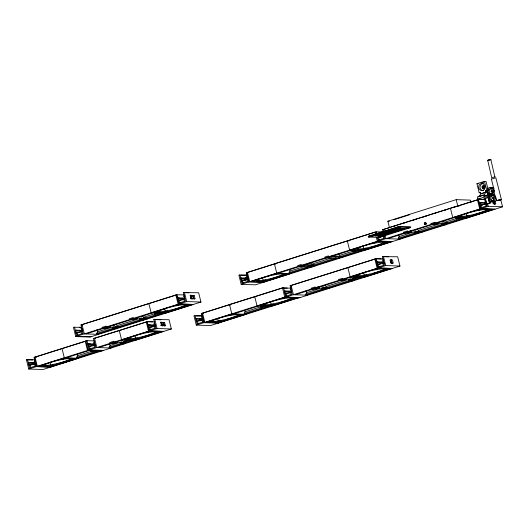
<?xml version="1.0" encoding="UTF-8"?>
<svg xmlns="http://www.w3.org/2000/svg" width="529" height="529" viewBox="0 0 529 529"><rect width="100%" height="100%" fill="white"/><g stroke="black" fill="none" stroke-linecap="round" stroke-linejoin="round"><path stroke-width="0.79" d="M495.131 176.838L491.706 177.704L487.678 160.201L490.846 159.54L494.88 177.05M490.846 159.54L489.788 160.042M494.364 191.114L491.395 179.047L495.891 177.856L501.406 199.592L496.797 200.762L495.951 197.522M496.744 200.722L501.406 199.539M28.295 362.815L29.049 362.57L28.711 364.494L33.896 364.673M75.29 330.374L76.05 330.136L75.707 332.06L80.15 332.205M80.891 332.232L81.235 330.308L76.05 330.136M90.77 344.121L87.807 344.022L88.561 343.784L88.224 345.708L92.668 345.854M93.408 345.88L93.745 343.956L88.561 343.784M150.296 325.064L148.074 324.991L148.828 324.753L148.49 326.677L152.934 326.823M153.674 326.849L154.012 324.925L148.828 324.753M179.152 298.098L177.671 298.045L178.432 297.807L178.088 299.731L182.531 299.877M183.272 299.903L183.616 297.979L178.432 297.807M195.809 318.868L196.57 318.63L196.226 320.554L201.41 320.726M240.715 278.142L241.475 277.897L241.131 279.821L246.316 280M284.39 291.201L285.151 290.963L284.807 292.887L289.251 293.04M289.991 293.059L290.335 291.135L285.151 290.963M378.169 262.106L376.688 262.06L377.441 261.822L377.104 263.746L380.807 263.872M382.288 263.918L382.626 261.994L377.441 261.822M480.749 202.865L479.267 202.812L480.028 202.574L479.684 204.498L484.128 204.65M484.868 204.67L485.212 202.746L480.028 202.574M488.115 195.34L482.937 195.168L477.938 196.742L477.449 198.051L477.713 199.116L482.898 199.288L489.404 197.238L489.14 196.166L488.115 195.34L486.991 190.79L485.437 190.738L485.926 192.206L483.751 195.194L479.472 196.543M100.067 350.899L76.87 358.226L76.659 357.379L77.538 355.739L77.168 354.245M163.712 313.201L96.886 334.302L96.681 333.462L97.561 331.822L97.005 329.574M134.115 340.147L109.397 347.95L109.192 347.11L110.072 345.47L109.516 343.222M269.605 306.317L244.385 314.279L244.18 313.439L245.059 311.799L244.689 310.298M362.173 250.541L289.297 273.553L289.085 272.706L289.965 271.066L289.594 269.565M362.722 277.216L305.987 295.136L305.775 294.289L306.655 292.649L306.099 290.401M465.308 217.974L398.482 239.075L398.277 238.229L399.157 236.589L398.601 234.34M124.077 339.803L121.339 340.484M143.59 316.038L141.012 316.732M445.187 220.811L442.449 221.492M485.926 192.206L480.934 193.779L478.758 196.768L477.938 196.742M53.528 364.726L52.503 364.759M492.234 191.657C490.608 192.834 490.767 189.547 492.274 190.87M312.467 265.181L310.788 265.3M352.565 276.951L349.92 277.454L350.343 277.546M493.808 198.56C492.618 199.235 492.737 196.755 493.855 197.542M136.35 338.315L137.19 338.005M265.822 280.119L264.93 280.086M220.917 320.852L220.024 320.819M366.438 248.352L365.248 248.392M116.016 324.813C117.246 324.032 112.578 325.17 114.013 325.315M114.482 327.299L114.112 327.53L114.568 327.563M338.937 254.429L339.307 254.191L336.847 254.661M417.612 229.586C418.842 228.799 414.174 229.943 415.609 230.082M416.085 232.066L415.708 232.297L416.164 232.33M325.117 285.647L325.487 285.409L322.875 286.163M323.583 288.126L323.431 288.404M350.608 279.623L352.175 279.14M166.073 311.303L167.376 310.92M93.719 350.681L90.882 351.739L95.531 350.747M467.676 216.07L468.972 215.687M219.204 321.057L218.834 321.262L219.35 321.282M271.966 304.413L273.268 304.036M365.089 275.318L366.392 274.935M141.719 318.696L143.075 318.306M311.416 263.131C313.604 262.199 308.09 263.349 309.696 263.521M443.315 223.463L444.671 223.079M425.673 222.967C427.69 221.988 421.93 223.674 425.098 223.126M264.355 280.244L263.74 280.529L264.255 280.549M127.76 339.935L124.923 340.987L129.579 339.995M356.374 277.004L353.537 278.062L358.193 277.064M425.395 222.967C426.453 222.478 423.577 223.291 425.111 223.046M489.57 160.009C491.666 159.236 487.011 160.155 488.485 160.261M480.716 192.774L479.155 192.721L476.933 183.735L484.498 181.348L486.052 181.401L488.28 190.387L486.991 190.79M481.516 182.836L483.784 182.115M482.587 188.013L482.197 186.439L483.632 185.99M459.351 205.986L457.757 205.933L389.417 227.51L387.863 221.221L456.203 199.645L470.453 200.121L471.041 202.481M393.834 219.747L409.201 214.893M479.155 192.721L480.444 192.318L480.934 193.779M485.437 190.738L488.28 190.387M480.808 193.779L485.801 192.199M477.713 199.116L484.22 197.059L489.404 197.238M81.625 327.246L73.452 327.319L75.746 336.589L89.996 337.066L200.954 302.033L198.659 292.768L183.398 292.603L185.481 301.027L178.928 303.097M76.546 335.426L83.099 333.356L81.016 324.932L176.838 294.673L179.133 303.944L193.389 304.42M247.01 275.007L238.877 275.087L241.164 284.357L255.421 284.833L502.55 206.799L500.831 199.85M381.627 231.96L376.053 231.775L246.441 272.7L248.729 281.964L263.237 282.367M383.181 232L382.612 229.698L478.434 199.446L484.802 199.658M149.991 303.289L176.223 295.01M247.837 272.395L274.062 264.11L275.669 264.169M346.912 241.112L274.432 263.859L276.727 273.129L290.976 273.605M348.452 240.622L374.677 232.343L376.218 232.396M388.729 227.906L383.618 229.381L384.193 231.702M393.444 226.419L396.056 225.552M403.124 223.324L406.259 222.332M413.096 220.209L416.244 219.218M423.319 216.983L426.46 215.991M433.469 213.736L435.896 213.008M443.5 210.568L446.588 209.596M453.532 207.401L456.62 206.429M457.764 206.105L477.819 199.777M399.474 226.333L368.204 236.205L368.409 237.045L379.425 237.415L410.696 227.543L410.491 226.703L399.474 226.333L399.679 227.172L410.696 227.543M395.573 227.88L373.143 234.962L373.924 234.988L374.129 235.828L397.332 228.502L373.355 235.802L374.129 235.828M368.409 237.045L399.679 227.172M82.266 329.99L81.096 328.542L81.85 328.304M184.231 295.976L183.477 296.214L184.647 297.662M247.274 276.065L246.514 276.31L246.653 276.872L247.691 277.751M375.689 235.881L398.886 228.554L374.909 235.855L375.689 235.881L375.478 235.041M377.243 235.934L400.44 228.607L376.463 235.908L377.243 235.934L377.032 235.088M378.797 235.987L401.994 228.66L378.017 235.96L378.797 235.987L378.585 235.141M241.614 278.459L246.798 278.638L246.659 278.075L244.418 278.261M484.452 202.991L485.212 202.746M193.184 295.804L194.189 295.486L195.003 298.773L193.998 299.09L193.184 295.804L190.076 295.698M75.984 333.184L82.544 331.108M178.366 300.856L184.925 298.786M247.969 278.876L241.409 280.945L242.89 280.998M377.587 237.951L384.14 235.881M479.968 205.622L485.516 203.87L486.072 206.118M193.303 296.28L192.543 296.518L193.72 297.966M484.412 198.514L485.761 203.969L488.922 203.328L489.781 202.938L489.351 202.832L487.989 197.33M489.351 202.832L490.886 202.713A2.645 0.357 -13.9 0 1 486.978 203.943L485.761 203.969M243.717 280.674L245.985 279.953M190.605 298.773L192.827 298.845L192.688 298.283L190.447 298.475M493.524 203.295L494.284 203.057L494.423 203.612L492.942 203.566M248.524 281.124L241.965 283.194L239.882 274.769M378.142 240.199L384.695 238.123L384.127 235.828M480.524 207.871L487.077 205.801L486.7 204.267M75.746 336.589L186.697 301.556L200.954 302.033M241.164 284.357L488.293 206.323L502.55 206.799M178.511 304.274L152.286 312.553L165.762 313.009L191.994 304.724M250.131 281.659L276.356 273.381L289.832 273.83L263.607 282.116M480.107 209.041L453.882 217.32L467.365 217.776L493.59 209.497M86.002 333.938L152.828 312.837M278.406 273.182L351.282 250.171M387.598 238.705L454.424 217.604M110.012 327.081L105.979 328.357L102.223 328.225L102.011 327.385L106.045 326.109L106.256 326.955L110.012 327.081L109.807 326.241M137.249 318.478L133.215 319.754L129.453 319.628L129.248 318.789L133.282 317.512L133.493 318.352L137.249 318.478L137.037 317.638M411.608 231.847L407.575 233.124L403.819 232.998L403.607 232.152L407.647 230.882L407.852 231.722L411.608 231.847L411.403 231.008L409.902 230.955M438.845 223.251L434.812 224.521L431.049 224.395L430.844 223.555L434.878 222.279L435.089 223.126L438.845 223.251L438.634 222.405M97.561 331.822L114.066 326.605M116.426 325.864L141.587 317.916M143.941 317.175L154.951 313.697M157.364 312.989L154.521 314.047L159.176 313.049M289.965 271.066L304.856 266.365M311.905 264.136L331.498 257.954M339.334 255.481L353.438 251.024M355.819 250.323L352.982 251.381L357.637 250.382M399.157 236.589L415.662 231.378M418.022 230.631L443.183 222.689M445.537 221.942L456.547 218.464M458.96 217.756L456.117 218.814L460.772 217.816M118.8 326.538L116.545 326.466L112.512 327.735L112.717 328.582L116.479 328.707M143.709 320.105L139.954 319.979L139.742 319.139L143.782 317.863L146.037 317.942M420.396 231.305L418.141 231.233L414.108 232.509L414.313 233.349L418.075 233.474M445.306 224.878L441.55 224.752L441.338 223.906L445.378 222.636L447.633 222.709M96.681 333.462L113.186 328.251M117.907 326.757L139.921 319.807M145.422 318.068L161.934 312.857M289.085 272.706L309.458 266.272M312.593 265.287L336.1 257.861M340.021 256.625L360.394 250.191M398.277 238.229L414.782 233.018M419.504 231.53L442.304 224.329M446.231 223.086L463.53 217.624M112.717 328.582L116.75 327.306L120.513 327.431M139.954 319.979L143.987 318.709L147.743 318.835M414.313 233.349L418.346 232.072L422.109 232.205M441.55 224.752L445.583 223.476L449.339 223.602M171.727 310.219L184.072 306.317M270.339 279.081L281.137 275.669M370.955 247.308L381.759 243.895M473.323 214.986L485.668 211.091M149.323 330.043L155.883 327.973L153.794 319.549L169.062 319.708L171.356 328.978L43.001 369.506L28.745 369.03L26.45 359.76L35.377 359.707M94.136 340.894L86.974 340.65L34.015 357.373L36.309 366.637L50.566 367.119M89.057 349.074L95.61 347.004L93.527 338.58L147.241 321.619L154.402 321.863M35.41 357.068L60.868 349.028M63.169 348.3L85.592 341.218M120.394 330.235L146.619 321.949M34.848 360.745L34.094 360.983L35.264 362.425M94.36 341.952L93.607 342.19L93.745 342.752L94.777 343.632M154.633 322.921L153.873 323.159L155.05 324.608M29.188 363.132L34.372 363.311L34.233 362.749L30.517 362.887M92.992 344.194L93.745 343.956M153.258 325.163L154.012 324.925M163.587 322.75L164.592 322.432L165.405 325.712L164.4 326.036L163.587 322.75L160.472 322.644M35.542 363.549L28.989 365.618L30.47 365.671M88.502 346.826L95.055 344.756M148.768 327.795L155.328 325.725M163.699 323.226L162.945 323.464L164.116 324.912M161.742 325.745L163.223 325.791L163.084 325.229L160.849 325.421M202.104 315.74L193.964 315.82L196.259 325.084L210.516 325.566L299.03 297.615L297.443 297.562M287.254 288.034L282.479 287.869L201.536 313.433L203.824 322.697L218.332 323.093M36.098 365.797L29.545 367.867L27.462 359.442M202.931 313.122L229.156 304.843L230.763 304.896M255.884 296.405L282.109 288.12M282.552 288.153L291.519 288.1M285.64 296.26L292.2 294.184L290.117 285.759L375.854 258.688L383.016 258.932M377.937 267.112L384.49 265.042L382.407 256.618L397.676 256.783L399.964 266.047L299.097 297.9L284.404 297.391L258.178 305.669L271.655 306.126L297.88 297.84M349.008 267.304L375.233 259.018M28.745 369.03L157.1 328.496L171.356 328.978M37.704 366.332L63.93 358.054L77.413 358.503L51.181 366.789M148.913 331.22L122.688 339.499L136.165 339.955L162.39 331.67M65.986 357.855L89.183 350.529M98.513 347.586L123.224 339.783M117.736 342.243L113.702 343.513L109.939 343.387L109.734 342.547L113.768 341.271L113.98 342.111L117.736 342.243L117.524 341.397M77.538 355.739L91.457 351.342M110.072 345.47L121.657 341.807M202.369 316.798L201.609 317.036L201.747 317.598L202.786 318.484M124.196 343.87L120.44 343.744L120.228 342.898L124.269 341.622L126.524 341.701M290.95 289.132L290.19 289.37L291.367 290.818M383.241 259.99L382.487 260.228L383.657 261.676M76.659 357.379L98.315 350.542M109.192 347.11L120.777 343.453M125.406 341.985L132.362 339.797M120.44 343.744L124.474 342.468L128.23 342.594M56.372 364.236L70.258 359.852M142.129 337.165L154.468 333.263M196.709 319.192L201.886 319.364L201.747 318.808L199.512 318.994M381.872 262.232L382.626 261.994M391.87 259.759L390.719 259.891A2.526 1.071 72.5 0 0 391.334 263.31L393.12 263.369A2.526 1.071 72.5 0 0 391.87 259.759L390.865 260.076A2.526 1.071 72.5 0 1 392.115 263.687M196.504 321.678L203.063 319.609M285.085 294.012L291.644 291.942M377.382 264.87L383.935 262.794M390.944 262.536L391.698 262.298L391.837 262.86L390.356 262.814M203.619 321.857L197.059 323.927L194.976 315.502M196.259 325.084L284.774 297.139L289.522 297.298M205.226 322.392L231.451 314.107L244.927 314.563L218.702 322.842M399.964 266.047L385.714 265.565L284.84 297.417L282.479 287.869M377.527 268.289L351.302 276.568L364.779 277.024L391.004 268.739M233.501 313.915L258.721 305.954M295.103 294.765L351.838 276.852M319.113 287.908L315.079 289.184L311.323 289.059L311.112 288.212L315.145 286.943L315.357 287.783L319.113 287.908L318.908 287.068L317.4 287.016M346.35 279.312L342.316 280.582L338.553 280.456L338.348 279.616L342.382 278.34L342.587 279.186L346.35 279.312L346.138 278.466M245.059 311.799L260.817 306.82M263.257 306.106L260.413 307.157L265.069 306.165M306.655 292.649L323.206 287.426M325.573 286.678L350.787 278.717M352.36 278.214L353.941 277.718M327.901 287.366L325.646 287.293L321.612 288.57L321.817 289.409L325.573 289.535M352.81 280.939L349.054 280.813L348.842 279.967L352.876 278.697L355.131 278.77M244.18 313.439L267.819 305.974M305.775 294.289L322.326 289.065M327.054 287.571L349.12 280.608M353.848 279.114L360.943 276.872M225.433 319.807L236.232 316.402M279.16 302.846L289.958 299.434M321.817 289.409L325.851 288.133L329.613 288.265M349.054 280.813L353.088 279.537L356.844 279.662M372.284 273.744L383.082 270.332M416.363 231.96L417.784 231.609M114.767 327.193L116.188 326.843M323.867 288.021L324.938 287.736M167.541 311.178L166.972 311.33M371.755 235.703L370.882 235.927M398.423 226.776L396.631 227.437L397.061 227.51M398.231 227.305L398.674 227.192M366.28 275.272L365.691 275.411M273.156 304.373L272.567 304.512M484.141 186.175L482.197 186.439M123.561 342.065L121.895 342.726M371.735 235.26L369.407 236.02L370.069 236.079M379.485 236.331L379.908 236.245M398.859 226.683L400.023 226.643M488.479 160.36L487.427 160.406M406.788 227.721L406.074 227.82M123.905 341.999L124.665 341.985M445.319 222.967L445.716 222.96M352.823 279.028L353.279 279.054M143.723 318.2L144.113 318.193M476.933 183.735L478.487 183.788M482.937 195.168L483.956 195.994L489.14 196.166M479.777 199.578L478.183 199.526L480.477 208.79L494.734 209.272M480.167 203.136L485.351 203.308M482.269 205.345L480.973 205.305L481.529 207.547M494.985 209.186L480.729 208.71L478.434 199.446M493.974 209.51L479.724 209.028L477.429 199.764M466.995 218.027L452.738 217.551L450.444 208.281M387.863 221.221L389.443 221.274M441.338 223.906L442.846 223.959M396.347 227.635L397.12 227.662M382.612 229.698L384.206 229.758M400.169 239.128L385.912 238.652L384.96 234.79M392.604 241.515L378.347 241.039L377.382 237.131M391.592 241.839L377.342 241.356L376.384 237.495M348.902 240.9L347.308 240.847L349.603 250.118L363.853 250.594M357.67 249.285L360.844 249.39M382.407 256.618L388.742 256.829M331.63 255.99L341.132 256.307M342.924 257.206L328.668 256.724L328.463 255.884L324.932 256.995L325.143 257.841L339.393 258.317M381.171 258.959L375.603 258.767L377.891 268.038L392.148 268.514M377.58 262.384L382.765 262.556M384.226 263.158L382.93 263.118L383.485 265.36M379.683 264.593L378.387 264.546L378.943 266.795M305.187 264.612L313.902 264.91M315.694 265.803L301.437 265.327L301.226 264.48L297.695 265.598L297.906 266.437L312.163 266.92M392.399 268.434L378.142 267.958L375.854 258.688M391.394 268.752L377.137 268.276L374.843 259.005M248.286 272.673L246.693 272.62L248.987 281.884M364.408 277.275L350.152 276.793L347.864 267.529L348.247 267.542L291.122 285.442L293.416 294.713L307.673 295.189M241.25 275.166L246.792 275.351M348.842 279.967L350.343 280.02M245.78 277.837L248.114 277.917M241.475 277.897L246.659 278.075M245.549 278.181L248.663 278.287M256.261 281.031L260.228 281.163M263.997 282.129L249.741 281.646L247.446 272.382M290.117 285.759L291.704 285.819M285.29 291.525L290.474 291.697M287.392 293.734L286.096 293.694L286.652 295.936M183.398 292.603L188.939 292.788M300.108 297.576L285.852 297.1L283.557 287.836M184.006 294.918L176.587 294.752L178.881 304.023L193.138 304.499M194.189 295.486L190.308 295.354L191.114 298.64L195.003 298.773M190.466 298.211L192.688 298.283M178.571 298.369L183.755 298.541M180.673 300.578L179.377 300.532L179.933 302.78M271.291 306.377L257.034 305.894L254.74 296.63L255.13 296.643L229.526 304.592L231.814 313.856L246.071 314.338M192.377 304.737L178.128 304.261L175.833 294.997M203.374 313.406L201.787 313.353L204.075 322.617M165.398 313.261L151.142 312.778L148.847 303.514L149.238 303.527L82.021 324.614L84.316 333.878L98.573 334.361M196.345 315.899L201.886 316.084M200.875 318.564L203.209 318.643M196.57 318.63L201.747 318.808M200.643 318.914L203.758 319.013M153.794 319.549L160.922 319.787M139.742 319.139L141.25 319.192M212.149 321.791L215.323 321.897M219.092 322.855L204.835 322.379L202.541 313.108M152.557 321.89L146.989 321.698L149.284 330.969L163.534 331.445M160.704 322.3L164.592 322.432M160.862 325.156L163.084 325.229M165.405 325.712L161.517 325.586L160.723 322.161M148.966 325.315L154.151 325.487M155.612 326.089L154.316 326.049L154.871 328.291M81.016 324.932L82.61 324.985M151.076 327.524L149.78 327.477L150.335 329.726M79.819 327.537L81.413 327.59M81.096 328.542L82.57 328.588M163.792 331.366L149.535 330.889L147.241 321.619M162.78 331.683L148.523 331.207L146.229 321.936M76.189 330.698L81.373 330.87M78.292 332.906L76.996 332.86L77.551 335.108M91.008 336.748L76.751 336.272L74.457 327.001M93.527 338.58L95.121 338.633M135.794 340.207L121.544 339.724L119.25 330.46L119.64 330.473L94.539 338.262L96.827 347.527L111.083 348.009M86.796 341.265L85.209 341.205L87.497 350.476L101.753 350.952M120.228 342.898L121.736 342.951M88.7 344.346L93.884 344.518M95.346 345.12L94.05 345.08L94.605 347.322M90.803 346.555L89.507 346.508L90.062 348.756M62.396 348.545L62.005 348.532L64.3 357.802L78.556 358.278M103.519 350.396L89.262 349.92L86.974 340.65M102.514 350.714L88.257 350.238L85.963 340.967M36.613 357.108L35.026 357.055L37.314 366.319L51.571 366.802M35.86 357.346L34.266 357.293L36.561 366.557L50.817 367.04M26.45 359.76L32.785 359.971M33.36 362.51L35.688 362.59M29.049 362.57L34.233 362.749M33.129 362.854L35.463 362.934M43.841 365.704L47.008 365.81M491.725 179.166L491.395 179.1M493.068 201.456L493.636 203.751M492.823 201.549L493.207 203.09M490.462 201.086L490.846 202.647M486.951 190.156L488.3 195.604M488.684 197.165L490.033 202.62M484.498 181.348L486.726 190.334M487.791 195.254L487.044 192.232L489.907 195.003L488.723 199.03L488.161 196.762M488.188 197.35L489.55 202.852M487.533 203.235L488.293 206.323M482.428 186.453L483.017 188.807M485.351 198.243L486.713 203.744M485.113 198.236L486.475 203.738M483.956 195.994L484.22 197.059M466.208 213.108L466.962 216.169M456.203 199.645L457.757 205.933M455.965 217.406L456.335 218.9M445.378 222.636L445.583 223.476M418.141 231.233L418.346 232.072M391.559 260.533L391.698 261.095M390.296 259.937L391.057 262.999M390.045 260.023L390.428 261.564M383.135 236.198L383.69 238.447M383.419 256.3L385.714 265.565M378.592 237.633L379.148 239.875M376.053 231.775L376.622 234.069M375.048 232.092L375.616 234.407M363.066 245.674L363.826 248.736M363.621 272.349L364.382 275.411M352.83 249.972L353.2 251.467M354.238 276.065L354.609 277.56M352.876 278.697L353.088 279.537M325.646 287.293L325.851 288.133M290.633 292.259L291.188 294.508M270.504 301.451L271.258 304.512M262.45 277.441L263.211 280.502M246.957 279.193L247.512 281.441M242.421 280.628L242.976 282.876M217.545 318.174L218.305 321.235M202.052 319.926L202.607 322.174M191.095 295.156L192.04 298.984M197.515 321.361L198.071 323.609M191.227 296.776L191.61 298.323M190.579 295.136L191.062 297.1M190.328 295.215L190.81 297.186M184.403 292.286L186.697 301.556M183.913 299.103L184.476 301.345M164.612 308.334L165.365 311.402M161.497 322.101L162.443 325.93M161.623 323.722L162.006 325.269M161.14 322.736L161.464 324.046M154.369 312.639L154.739 314.133M154.805 319.232L157.1 328.496M143.782 317.863L143.987 318.709M135.007 335.28L135.768 338.342M125.624 338.996L125.995 340.491M124.771 339.585L125.142 341.079M124.269 341.622L124.474 342.468M116.545 326.466L116.75 327.306M81.532 331.432L82.094 333.673M50.03 362.114L50.784 365.175M34.537 363.866L35.093 366.114M29.994 365.301L30.55 367.549M155.929 331.366A14.012 1.878 -13.9 0 1 143.815 336.305A14.012 1.878 -13.9 0 1 128.937 338.342M70.952 358.331A14.012 1.878 -13.9 0 1 58.831 363.139A14.012 1.878 -13.9 0 1 44.158 365.255M487.374 189.303A3.855 3.452 -88.1 0 1 492.532 188.172A3.855 3.452 -88.1 0 1 492.697 194.024A3.855 3.452 -88.1 0 1 487.487 193.33M487.222 192.801A3.855 3.452 -88.1 0 1 486.938 191.643M486.925 191.035A3.855 3.452 -88.1 0 1 486.991 190.433M488.822 196.649A3.855 3.452 -88.1 0 1 494.608 195.373A3.855 3.452 -88.1 0 1 492.962 201.694A3.855 3.452 -88.1 0 1 488.677 197.231M496.711 199.373A3.855 3.452 -88.1 0 1 492.777 201.814M492.261 201.648A3.855 3.452 -88.1 0 1 491.765 201.397M492.036 196.047A2.566 2.301 -88.1 0 1 492.664 195.644M493.306 200.59A2.566 2.301 -88.1 0 1 490.905 197.767A2.566 2.301 -88.1 0 1 493.795 195.545M491.626 193.793A2.566 2.301 -88.1 0 1 489.226 190.976A2.566 2.301 -88.1 0 1 492.115 188.747M490.892 187.531A3.855 3.452 -88.1 0 1 493.96 188.218M291.419 297.536A14.012 1.878 -13.9 0 1 278.836 302.595A14.012 1.878 -13.9 0 1 264.295 304.406M238.407 314.543A14.012 1.878 -13.9 0 1 224.931 319.556A14.012 1.878 -13.9 0 1 211.342 321.129M384.543 268.434A14.012 1.878 -13.9 0 1 371.953 273.493A14.012 1.878 -13.9 0 1 357.412 275.305M185.474 304.704A14.012 1.878 -13.9 0 1 171.991 309.716A14.012 1.878 -13.9 0 1 158.402 311.29M484.247 187.735A1.17 1.045 -88.1 0 1 482.653 187.927A1.17 1.045 -88.1 0 1 482.772 186.142A1.17 1.045 -88.1 0 1 484.326 186.572M483.671 190.519A3.505 3.141 -88.1 0 1 479.988 187.279A3.505 3.141 -88.1 0 1 483.361 183.583M383.928 242.037A14.012 1.878 -13.9 0 1 369.976 247.169A14.012 1.878 -13.9 0 1 356.791 248.511M283.313 273.81A14.012 1.878 -13.9 0 1 269.836 278.823A14.012 1.878 -13.9 0 1 256.248 280.396M493.207 201.926A2.526 1.071 72.5 0 0 493.914 204.062L495.706 204.121A2.526 1.071 72.5 0 0 494.946 201.139M493.782 201.218A2.526 1.071 72.5 0 1 494.701 204.439M487.123 209.186A14.012 1.878 -13.9 0 1 474.539 214.252A14.012 1.878 -13.9 0 1 459.999 216.063M491.236 191.128C491.825 193.277 492.479 189.455 491.236 191.128M492.631 197.912C493.484 200.266 494.225 196.054 492.631 197.912M378.691 237.157L382.064 236.351L378.691 237.157M61.344 359.303L63.592 358.774L61.344 359.303M146.328 332.47L148.57 331.941L146.328 332.47M175.926 305.524L178.174 304.995L175.926 305.524M228.859 315.363L231.107 314.828L228.859 315.363M273.771 274.63L276.012 274.101L273.771 274.63M281.818 298.64L284.066 298.111L281.818 298.64M374.387 242.857L376.628 242.328L374.387 242.857M374.935 269.539L377.184 269.01L374.935 269.539M477.522 210.291L479.77 209.762L477.522 210.291M493.689 190.189L492.519 194.176L495.356 196.92L493.689 190.189M91.484 351.56L94.281 350.925L91.484 351.56M125.525 340.808L128.322 340.173L125.525 340.808M155.129 313.862L157.92 313.228L155.129 313.862M261.015 306.979L263.812 306.344L261.015 306.979M353.584 251.202L356.381 250.561L353.584 251.202M354.139 277.877L356.936 277.242L354.139 277.877M456.725 218.636L459.516 217.994L456.725 218.636M424.351 224.289L426.566 223.807L424.351 224.289M51.578 365.989L53.786 365.513L51.578 365.989M136.555 339.155L138.77 338.679L136.555 339.155M166.159 312.209L168.367 311.733L166.159 312.209M219.092 322.049L221.307 321.572L219.092 322.049M263.997 281.316L266.213 280.839L263.997 281.316M272.051 305.326L274.26 304.849L272.051 305.326M364.613 249.549L366.828 249.066L364.613 249.549M365.169 276.224L367.384 275.748L365.169 276.224M467.755 216.983L469.964 216.5L467.755 216.983M396.922 228.197L400.235 227.483L396.922 228.197M41.209 365.638L43.418 365.169L41.209 365.638M126.193 338.805L128.402 338.329L126.193 338.805M155.797 311.859L157.999 311.389L155.797 311.859M208.73 321.698L210.939 321.222L208.73 321.698M253.636 280.965L255.844 280.489L253.636 280.965M261.683 304.975L263.892 304.499L261.683 304.975M354.251 249.199L356.46 248.723L354.251 249.199M354.807 275.873L357.015 275.404L354.807 275.873M457.393 216.632L459.595 216.156L457.393 216.632M424.899 224.177L425.997 223.946L424.966 224.144M71.772 359.608L73.954 359.151L71.772 359.608M186.353 305.828L188.536 305.372L186.353 305.828M156.749 332.774L158.938 332.318L156.749 332.774M284.192 274.935L286.374 274.439L284.192 274.935M239.287 315.668L241.469 315.172L239.287 315.668M292.246 298.945L294.428 298.488L292.246 298.945M384.808 243.161L386.997 242.705L384.808 243.161M385.363 269.843L387.552 269.387L385.363 269.843M487.95 210.595L490.132 210.139L487.95 210.595M406.021 228.488L409.287 227.741L406.021 228.488M497.478 200.431L500.771 199.684L497.478 200.431M369.725 236.774L372.985 236.04L369.725 236.774M402.774 228.687L379.571 236.013L403.554 228.713L402.774 228.687M404.328 228.74L381.131 236.066L405.108 228.766L404.328 228.74M376.972 241.608L350.747 249.886L364.223 250.343L390.448 242.064L376.972 241.608M135.378 338.97A14.012 1.878 -13.9 0 0 156.141 332.344A14.012 1.878 -13.9 0 0 136.092 335.446A14.012 1.878 -13.9 0 0 135.378 338.97M50.4 365.804A14.012 1.878 -13.9 0 0 71.157 359.178A14.012 1.878 -13.9 0 0 51.115 362.279A14.012 1.878 -13.9 0 0 50.4 365.804M493.914 199.486A2.566 2.301 -88.1 0 0 492.301 195.432A2.566 2.301 -88.1 0 0 489.947 199.043A2.566 2.301 -88.1 0 0 493.914 199.486M492.234 192.695A2.566 2.301 -88.1 0 0 490.621 188.635A2.566 2.301 -88.1 0 0 488.267 192.245A2.566 2.301 -88.1 0 0 492.234 192.695M270.874 305.14A14.012 1.878 -13.9 0 0 291.631 298.515A14.012 1.878 -13.9 0 0 271.589 301.616A14.012 1.878 -13.9 0 0 270.874 305.14M217.915 321.857A14.012 1.878 -13.9 0 0 238.678 315.231A14.012 1.878 -13.9 0 0 218.629 318.339A14.012 1.878 -13.9 0 0 217.915 321.857M363.992 276.039A14.012 1.878 -13.9 0 0 384.755 269.413A14.012 1.878 -13.9 0 0 364.706 272.514A14.012 1.878 -13.9 0 0 363.992 276.039M164.982 312.024A14.012 1.878 -13.9 0 0 185.745 305.398A14.012 1.878 -13.9 0 0 165.696 308.5A14.012 1.878 -13.9 0 0 164.982 312.024M483.989 187.729A1.17 1.045 -88.1 0 0 483.202 185.91A1.17 1.045 -88.1 0 0 482.184 187.597A1.17 1.045 -88.1 0 0 483.989 187.729M484.465 189.025A3.564 3.194 -88.1 0 0 482.071 183.484A3.564 3.194 -88.1 0 0 478.95 188.602A3.564 3.194 -88.1 0 0 484.465 189.025M363.436 249.357A14.012 1.878 -13.9 0 0 384.199 242.732A14.012 1.878 -13.9 0 0 364.15 245.84A14.012 1.878 -13.9 0 0 363.436 249.357M262.82 281.13A14.012 1.878 -13.9 0 0 283.584 274.505A14.012 1.878 -13.9 0 0 263.535 277.606A14.012 1.878 -13.9 0 0 262.82 281.13M466.578 216.791A14.012 1.878 -13.9 0 0 487.341 210.165A14.012 1.878 -13.9 0 0 467.292 213.273A14.012 1.878 -13.9 0 0 466.578 216.791"/></g></svg>
